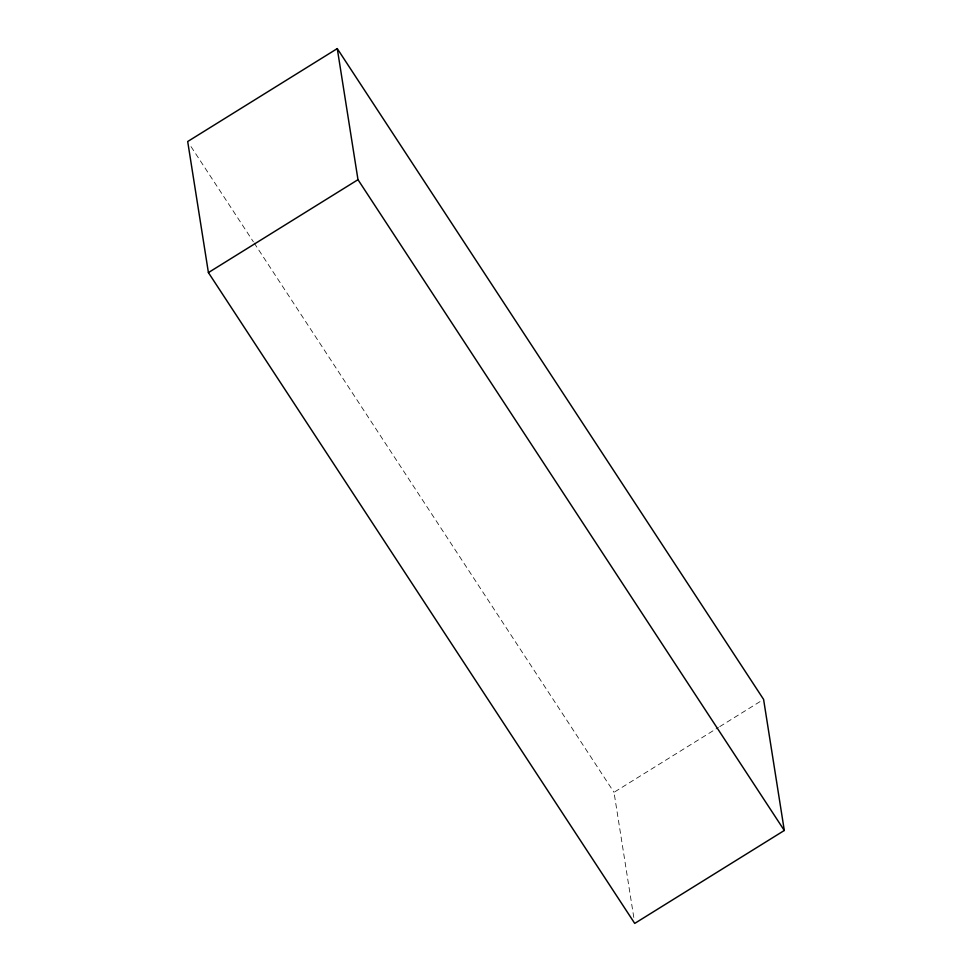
<?xml version="1.0" encoding="UTF-8"?>
<svg xmlns="http://www.w3.org/2000/svg" width="972" height="972" viewBox="0 0 972 972"><rect width="100%" height="100%" fill="white"/><g stroke="black" fill="none" stroke-linecap="round" stroke-linejoin="round"><path stroke-width="0.73" stroke-dasharray="4.86 3.65" d="M633.793 917.447L614.012 792.314L718.454 727.433M719.742 726.631L762.303 700.204M191.022 146.602L253.34 241.736M254.178 243.012L614.012 792.314"/><path stroke-width="1.46" d="M337.272 48.6L187.693 141.523L208.409 272.597L634.728 923.4L784.307 830.477L763.591 699.403L337.272 48.6L357.988 179.686L784.307 830.477M208.409 272.597L357.988 179.686"/></g></svg>
